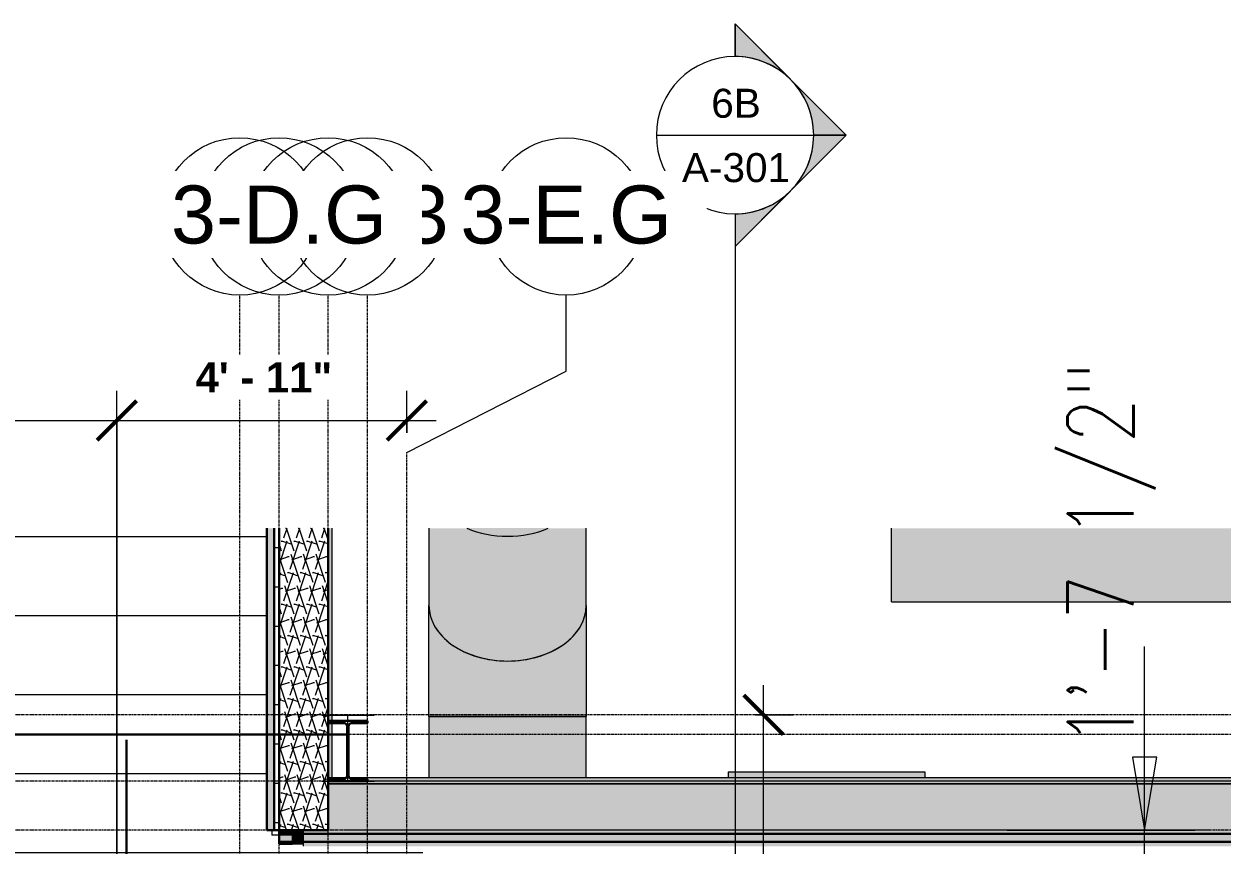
# Model space of a CAD drawing. Header units: inches. Extents: x 22781 to 29398, y -22943 to -22206.
# Drawn here: x 29024.3 to 29268, y -22372.6 to -22205.5 of the extents above; entities that cross this region are included whole.
import ezdxf

# ---------------------------------------------------------------- set-up
doc = ezdxf.new("R2010")
doc.units = ezdxf.units.IN
doc.header["$MEASUREMENT"] = 0
doc.linetypes.add('Grid Line 1_2_', pattern=[0.875, 0.5, -0.125, 0.125, -0.125])
doc.linetypes.add('IMPORT-DASHED _3_', pattern=[0.187, 0.125, -0.062])
for name, color, linetype, lineweight in [('06A -Roof_dwg', 45, 'Continuous', 9), ('10', 90, 'Continuous', 9), ('11', 90, 'Continuous', 9), ('12', 90, 'Continuous', 9), ('2', 90, 'Continuous', 9), ('4', 250, 'Continuous', 30), ('5', 90, 'IMPORT-DASHED _3_', 9), ('A-ANNO-DIMS', 211, 'Continuous', 9), ('A-ANNO-DIMS-64', 211, 'Continuous', 9), ('A-GLAZ-CWMG', 51, 'Continuous', 13), ('A-ROOF', 132, 'Continuous', 13), ('A-ROOF-PATT', 132, 'Continuous', 13), ('A-WALL', 113, 'Continuous', 13), ('A-WALL-PATT', 111, 'Continuous', 25), ('G-ANNO-SYMB', 111, 'Continuous', 9), ('I-WALL', 2, 'Continuous', 13), ('M-HVAC-DUCT', 70, 'Continuous', 13), ('S-BEAM', 12, 'Continuous', 13), ('S-COLS', 52, 'Continuous', 13), ('S-GRID', 1, 'Continuous', 9), ('S-GRID-IDEN', 1, 'Continuous', 9)]:
    doc.layers.add(name, color=color, linetype=linetype, lineweight=lineweight)
doc.styles.add('Arial_2', font='arial.ttf', dxfattribs={"height": 11.802395})
doc.styles.add('Arial_3', font='arial.ttf', dxfattribs={"height": 5.901198})
doc.styles.add('Arial_B', font='arialbd.ttf', dxfattribs={"height": 6.088537})
doc.styles.add('SIMPLEX', font='simplex_.ttf', dxfattribs={"width": 0.8, "height": 0.0875})
doc.dimstyles.new('OD_Dimension', dxfattribs={"dimscale": 12, "dimtxt": 6, "dimasz": 0.666667, "dimexe": 0.5, "dimexo": 0.333333, "dimgap": 0.333333, "dimtad": 1, "dimdec": 3, "dimrnd": 0.125, "dimzin": 1, "dimdsep": 46, "dimlunit": 4, "dimtxsty": 'Arial_B', "dimblk1": 'OBLIQUE', "dimblk2": 'OBLIQUE', "dimsah": 1, "dimcen": 0.09, "dimdle": 0.5, "dimazin": 0, "dimtfac": 1, "dimtdec": 4, "dimtix": 1, "dimtmove": 0, "dimatfit": 3, "dimfxl": 1, "dimtvp": 1, "dimtfill": 1, "dimfrac": 2, "dimtolj": 1, "dimtzin": 0, "dimlwd": 13, "dimlwe": 13, "dimarcsym": 2})
pattern_1 = [(0, (6332.484, -180.953), (0, 16.082), [])]

# ---------------------------------------------------------------- blocks, each defined once
blk = doc.blocks.new('Rectangular Mullion - Profile_Polycarbonate_Lower-1767983-Roof Low - Callout 7')
at = {"layer": 'A-GLAZ-CWMG', "lineweight": 18}
for points in [[(22784.14, -22370.3), (22786.39, -22370.3), (22786.39, -22369.8), (22784.14, -22369.8), (22784.14, -22370.24)], [(22786.39, -22371.88), (22786.39, -22370.3), (22784.14, -22370.3), (22784.14, -22371.88), (22785.79, -22371.88)], [(22785.79, -22372.3), (22786.39, -22372.3), (22786.39, -22371.88), (22784.14, -22371.88), (22784.14, -22372.3)]]:
    blk.add_hatch(color=215, dxfattribs=at).paths.add_polyline_path(points, flags=0)
at = {"layer": 'A-GLAZ-CWMG', "color": 63, "lineweight": 18}
for p, q in [((22784.14, -22369.8), (22786.39, -22369.8)), ((22784.14, -22372.3), (22786.39, -22372.3))]:
    blk.add_line(p, q, dxfattribs=at)
at = {"layer": 'A-GLAZ-CWMG', "color": 133, "lineweight": 18}
for p, q in [((22784.14, -22371.88), (22784.14, -22370.3)), ((22784.14, -22370.3), (22786.39, -22370.3)), ((22784.14, -22371.88), (22786.39, -22371.88))]:
    blk.add_line(p, q, dxfattribs=at)
blk = doc.blocks.new('Rectangular Mullion - Profile_Polycarbonate_Upper and left-1189832-Roof Low - Callout 7')
at = {"layer": 'A-GLAZ-CWMG', "lineweight": 18}
blk.add_hatch(color=215, dxfattribs=at).paths.add_polyline_path([(0, -1.21), (-2.75, -1.21), (-2.75, -0.79), (-2.5, -0.79), (-2.5, -0.85), (-2.69, -0.85), (-2.69, -1.15), (-0.06, -1.15), (-0.06, 1.22), (-2.69, 1.22), (-2.69, 0.85), (-2.5, 0.85), (-2.5, 0.79), (-2.75, 0.79), (-2.75, 1.29), (0, 1.29)], flags=0)
at = {"layer": 'A-GLAZ-CWMG', "color": 250, "lineweight": 30}
for p, q in [((-2.75, 1.29), (0, 1.29)), ((-2.75, 0.79), (-2.75, 1.29)), ((-2.5, 0.79), (-2.75, 0.79)), ((-0.06, 1.22), (-2.69, 1.22)), ((-2.69, 1.22), (-2.69, 0.85)), ((-2.69, 0.85), (-2.5, 0.85)), ((-2.5, 0.85), (-2.5, 0.79)), ((-0.06, -1.15), (-0.06, 1.22)), ((0, 1.29), (0, -1.21)), ((-2.75, -1.21), (-2.75, -0.79)), ((-2.75, -0.79), (-2.5, -0.79)), ((0, -1.21), (-2.75, -1.21)), ((-2.5, -0.85), (-2.69, -0.85)), ((-2.69, -0.85), (-2.69, -1.15)), ((-2.69, -1.15), (-0.06, -1.15)), ((-2.5, -0.79), (-2.5, -0.85))]:
    blk.add_line(p, q, dxfattribs=at)
blk = doc.blocks.new('Girt_Z - 10_D-1732176-Roof Low - Callout 7')
at = {"layer": 'S-BEAM', "lineweight": 18}
for points in [[(22994.06, -22360.13), (22994.06, -22359.55), (22791.39, -22359.55), (22791.39, -22360.13), (22855.22, -22360.13)], [(22994.06, -22360.2), (22994.06, -22360.13), (22791.39, -22360.13), (22791.39, -22360.2), (22855.22, -22360.2)]]:
    blk.add_hatch(color=123, dxfattribs=at).paths.add_polyline_path(points, flags=0)
at = {"layer": 'S-BEAM', "color": 63, "lineweight": 18}
for p, q in [((22994.06, -22359.55), (22799.39, -22359.55)), ((22994.06, -22360.13), (22791.39, -22360.13)), ((22994.06, -22360.2), (22791.39, -22360.2))]:
    blk.add_line(p, q, dxfattribs=at)
blk = doc.blocks.new('Round Elbow - 1_0 D-1571915-Roof Low - Callout 7')
at = {"layer": 'M-HVAC-DUCT', "lineweight": 18}
for points in [[(22827.89, -22309.74), (22827.89, -22308.09), (22819.63, -22308.09), (22819.89, -22308.23), (22822.42, -22309.06), (22825.11, -22309.57)], [(22827.89, -22309.74), (22830.67, -22309.57), (22833.36, -22309.06), (22835.89, -22308.23), (22836.16, -22308.09), (22827.89, -22308.09)]]:
    blk.add_hatch(color=240, dxfattribs=at).paths.add_polyline_path(points, flags=0)
at = {"layer": 'M-HVAC-DUCT', "color": 63, "lineweight": 18}
for start_param, end_param in [(4.168553, 4.712389), (4.712389, 5.256225)]:
    blk.add_ellipse((22827.89, -22298.43), major_axis=(16, 0), ratio=0.707107, start_param=start_param, end_param=end_param, dxfattribs=at)
blk = doc.blocks.new('Round Elbow - 1_0 D-V19-Roof Low - Callout 7')
at = {"layer": 'M-HVAC-DUCT', "lineweight": 18}
for points in [[(22819.14, -22346.43), (22827.89, -22346.43), (22827.89, -22335.12), (22825.11, -22334.94), (22822.42, -22334.43), (22819.89, -22333.6), (22817.61, -22332.47), (22815.63, -22331.08), (22814.03, -22329.46), (22812.86, -22327.67), (22812.13, -22325.76), (22811.89, -22323.8), (22811.89, -22346.43), (22817.61, -22346.43)], [(22827.89, -22346.43), (22843.89, -22346.43), (22843.89, -22323.8), (22843.65, -22325.77), (22842.93, -22327.67), (22841.75, -22329.46), (22840.15, -22331.08), (22838.17, -22332.47), (22835.89, -22333.6), (22833.36, -22334.43), (22830.67, -22334.94), (22827.89, -22335.12), (22827.89, -22345.18)]]:
    blk.add_hatch(color=240, dxfattribs=at).paths.add_polyline_path(points, flags=0)
at = {"layer": 'M-HVAC-DUCT', "color": 63, "lineweight": 18}
for p, q in [((22827.89, -22346.43), (22811.89, -22346.43)), ((22843.89, -22346.43), (22827.89, -22346.43))]:
    blk.add_line(p, q, dxfattribs=at)
at = {"layer": 'M-HVAC-DUCT', "color": 63, "lineweight": 18, "flags": 128}
for points in [[(22811.89, -22346.43), (22811.89, -22345.15), (22811.89, -22343.87), (22811.89, -22342.6), (22811.89, -22341.33), (22811.89, -22340.07), (22811.89, -22338.82), (22811.89, -22337.59), (22811.89, -22336.36), (22811.89, -22335.16), (22811.89, -22333.97), (22811.89, -22332.8), (22811.89, -22331.65), (22811.89, -22330.53), (22811.89, -22329.43), (22811.89, -22328.36), (22811.89, -22327.32), (22811.89, -22326.31), (22811.89, -22325.33), (22811.89, -22324.38), (22811.89, -22323.8)], [(22843.89, -22323.8), (22843.89, -22324.73), (22843.89, -22325.68), (22843.89, -22326.67), (22843.89, -22327.7), (22843.89, -22328.75), (22843.89, -22329.83), (22843.89, -22330.94), (22843.89, -22332.07), (22843.89, -22333.22), (22843.89, -22334.4), (22843.89, -22335.6), (22843.89, -22336.81), (22843.89, -22338.04), (22843.89, -22339.28), (22843.89, -22340.53), (22843.89, -22341.79), (22843.89, -22343.06), (22843.89, -22344.34), (22843.89, -22345.62), (22843.89, -22346.43)]]:
    blk.add_lwpolyline(points, dxfattribs=at)
at = {"layer": 'M-HVAC-DUCT', "color": 63, "lineweight": 18}
for start_param, end_param in [(3.141593, 4.712389), (4.712389, 6.283185)]:
    blk.add_ellipse((22827.89, -22323.8), major_axis=(16, 0), ratio=0.707107, start_param=start_param, end_param=end_param, dxfattribs=at)
blk = doc.blocks.new('06A -Roof_dwg_WCOL-1773390-Roof Low - Callout 7')
at = {"layer": '10'}
for p, q in [((5.0327, -8.9727), (5.0327, -9.0427)), ((5.1202, -8.9727), (5.1202, -9.0427)), ((5.0327, -9.0077), (5.1202, -9.0077))]:
    blk.add_line(p, q, dxfattribs=at)
blk = doc.blocks.new('06A -Roof_dwg_ARROW-1773385-Roof Low - Callout 7')
at = {"layer": '2', "flags": 128}
blk.add_lwpolyline([(-14.87457, -2.479095), (-14.87457, 2.479095), (0, 0)], close=True, dxfattribs=at)
blk = doc.blocks.new('06A -Roof_dwg-1773384-Roof Low - Callout 7')
at = {"layer": '12'}
blk.add_line((4.9676, -9.8809), (4.9676, -10.1295), dxfattribs=at)
at = {"layer": '2'}
blk.add_line((2.1958, -10.0629), (5.2111, -10.0629), dxfattribs=at)
at = {"layer": '4'}
for p, q in [((5.0945, -9.0077), (5.0945, -4.2307)), ((5.0876, -8.7147), (3.8449, -8.7147))]:
    blk.add_line(p, q, dxfattribs=at)
at = {"layer": '5', "flags": 128}
for points in [[(4.9676, -10.0654), (4.9676, -8.9165), (5.3677, -8.9165)], [(4.9676, -10.1483), (4.9676, -9.0858), (4.4858, -9.0858)]]:
    blk.add_lwpolyline(points, dxfattribs=at)
blk.add_blockref('06A -Roof_dwg_WCOL-1773390-Roof Low - Callout 7', (0, 0))
at = {"extrusion": (0, 0, -1), "xscale": 0.00651042, "yscale": 0.00651042, "zscale": -0.00651042}
blk.add_blockref('06A -Roof_dwg_ARROW-1773385-Roof Low - Callout 7', (-4.9676, -10.0629), dxfattribs=at)
at = {"layer": '11', "color": 7, "insert": (5.0781, -9.9609), "char_height": 0.0875, "width": 0.6299, "attachment_point": 1, "line_spacing_factor": 1.118713, "style": 'SIMPLEX'}
blk.add_mtext('1\'-7 1/2"', dxfattribs=at)
blk = doc.blocks.new('Section - Section Head - Filled-1526-Roof Low - Callout 7')
at = {"layer": 'G-ANNO-SYMB'}
h = blk.add_hatch(color=256, dxfattribs=at)
edge = h.paths.add_edge_path(flags=0)
edge.add_line((-0.4268, 0.1768), (-0.25, 0.3536))
edge.add_line((-0.25, 0.3536), (-0.25, 0.25))
edge.add_arc((-0.25, 0), 0.25, 90, 135)
h = blk.add_hatch(color=256, dxfattribs=at)
edge = h.paths.add_edge_path(flags=0)
edge.add_arc((-0.25, 0), 0.25, 45, 90)
edge.add_line((-0.25, 0.25), (-0.25, 0.3536))
edge.add_line((-0.25, 0.3536), (-0.0732, 0.1768))
h = blk.add_hatch(color=256, dxfattribs=at)
edge = h.paths.add_edge_path(flags=0)
edge.add_arc((-0.25, 0), 0.2503, 137.9216, 180)
edge.add_line((-0.5003, 0), (-0.6036, 0))
edge.add_line((-0.6036, 0), (-0.4358, 0.1678))
h = blk.add_hatch(color=256, dxfattribs=at)
edge = h.paths.add_edge_path(flags=0)
edge.add_line((-0.0642, 0.1678), (0.1036, 0))
edge.add_line((0.1036, 0), (0.0003, 0))
edge.add_arc((-0.25, 0), 0.2503, 0, 42.0784)
for p, q in [((-0.25, 0.3536), (-0.6036, 0)), ((-0.25, 0.3536), (-0.4268, 0.1768)), ((-0.25, 0.3536), (0.1036, 0)), ((-0.25, 0.25), (-0.25, 0.3536)), ((-0.0732, 0.1768), (-0.25, 0.3536)), ((-0.25, 0.3536), (-0.25, 0.25)), ((-0.4358, 0.1678), (-0.6036, 0)), ((0.1036, 0), (-0.0642, 0.1678)), ((-0.6036, 0), (-0.5003, 0)), ((0.0003, 0), (0.1036, 0)), ((-0.5, 0), (-0.6036, 0)), ((0, 0), (0.1036, 0))]:
    blk.add_line(p, q, dxfattribs=at)
for radius, start, end in [(0.25, 360, 180), (0.25, 90, 135), (0.25, 45, 90), (0.2503, 137.9216, 180), (0.2503, 0, 42.0784), (0.25, 180, 360)]:
    blk.add_arc((-0.25, 0), radius, start, end, dxfattribs=at)
blk = doc.blocks.new('Grid - Grid Head - Circle-14747-Roof Low - Callout 7')
at = {"layer": 'S-GRID-IDEN'}
blk.add_circle((0, 0), 0.25, dxfattribs=at)
blk = doc.blocks.new('DIMBLOCK28-Roof Low - Callout 7')
at = {"layer": 'A-ANNO-DIMS-64', "lineweight": 13}
for p, q in [((28927.33, -22477.05), (28927.33, -22280.17)), ((29043.2, -22429.05), (29043.2, -22280.17)), ((28927.33, -22286.17), (29043.2, -22286.17)), ((28927.33, -22286.17), (28927.33, -22477.05)), ((29043.2, -22286.17), (29043.2, -22429.05))]:
    blk.add_line(p, q, dxfattribs=at)
at = {"layer": 'A-ANNO-DIMS-64', "lineweight": 50}
for p, q in [((28927.33, -22286.17), (28931.33, -22282.17)), ((29043.2, -22286.17), (29047.2, -22282.17)), ((28927.33, -22286.17), (28923.33, -22290.17)), ((29043.2, -22286.17), (29039.2, -22290.17))]:
    blk.add_line(p, q, dxfattribs=at)
at = {"layer": 'A-ANNO-DIMS-64', "color": 0, "lineweight": 13, "insert": (28967.22, -22274.36), "char_height": 6.0885, "width": 43.3143, "attachment_point": 1, "line_spacing_factor": 0.938532, "style": 'Arial_B', "bg_fill": 3, "box_fill_scale": 1.25, "bg_fill_color": 0, "bg_fill_transparency": 0}
blk.add_mtext('9\' - 7 7/8"', dxfattribs=at)
blk = doc.blocks.new('_Oblique')
at = {"color": 0, "linetype": 'ByBlock', "lineweight": -2}
blk.add_line((-0.5, -0.5), (0.5, 0.5), dxfattribs=at)
blk = doc.blocks.new('DIMBLOCK29-Roof Low - Callout 7')
at = {"layer": 'A-ANNO-DIMS-64', "lineweight": 13}
for p, q in [((29043.2, -22429.05), (29043.2, -22280.17)), ((29102.2, -22288.68), (29102.2, -22280.17)), ((29043.2, -22286.17), (29108.2, -22286.17)), ((29043.2, -22286.17), (29043.2, -22429.05)), ((29102.2, -22286.17), (29102.2, -22288.68))]:
    blk.add_line(p, q, dxfattribs=at)
at = {"layer": 'A-ANNO-DIMS-64', "lineweight": 50}
for p, q in [((29043.2, -22286.17), (29047.2, -22282.17)), ((29102.2, -22286.17), (29106.2, -22282.17)), ((29043.2, -22286.17), (29039.2, -22290.17)), ((29102.2, -22286.17), (29098.2, -22290.17))]:
    blk.add_line(p, q, dxfattribs=at)
at = {"layer": 'A-ANNO-DIMS-64', "color": 0, "lineweight": 13, "insert": (29059.22, -22274.36), "char_height": 6.089, "width": 32.3429, "attachment_point": 1, "line_spacing_factor": 0.938532, "style": 'Arial_B', "bg_fill": 3, "box_fill_scale": 1.25, "bg_fill_color": 0, "bg_fill_transparency": 0}
blk.add_mtext('4\' - 11"', dxfattribs=at)
blk = doc.blocks.new('DIMBLOCK38-Roof Low - Callout 7')
at = {"layer": 'A-ANNO-DIMS-64', "lineweight": 13}
for p, q in [((29174.79, -22481.05), (29174.79, -22340.05)), ((29173.14, -22346.05), (29180.79, -22346.05)), ((29174.79, -22346.05), (29173.14, -22346.05)), ((29047.2, -22481.05), (29180.79, -22481.05)), ((29174.79, -22481.05), (29047.2, -22481.05))]:
    blk.add_line(p, q, dxfattribs=at)
at = {"layer": 'A-ANNO-DIMS-64', "lineweight": 50}
for p, q in [((29174.79, -22346.05), (29170.79, -22342.05)), ((29174.79, -22346.05), (29178.79, -22350.05)), ((29174.79, -22481.05), (29170.79, -22477.05)), ((29174.79, -22481.05), (29178.79, -22485.05))]:
    blk.add_line(p, q, dxfattribs=at)
at = {"layer": 'A-ANNO-DIMS-64', "color": 0, "lineweight": 13, "insert": (29162.99, -22427.03), "char_height": 6.089, "width": 32.3429, "attachment_point": 1, "rotation": 90, "line_spacing_factor": 0.938532, "style": 'Arial_B', "bg_fill": 3, "box_fill_scale": 1.25, "bg_fill_color": 0, "bg_fill_transparency": 0}
blk.add_mtext('11\' - 3"', dxfattribs=at)

msp = doc.modelspace()

# ---------------------------------------------------------------- hatches: boundary and pattern name
at = {"layer": 'A-ROOF-PATT', "lineweight": 9}
h = msp.add_hatch(dxfattribs=at)
h.set_pattern_fill('FP_28', color=43, style=0, pattern_type=2)
h.set_pattern_definition(pattern_1)
h.paths.add_polyline_path([(28282.2179, -22808.3028), (28352.7008, -22808.3028), (28352.7008, -22786.5528), (28353.1383, -22786.5528), (28353.1383, -22342.7403), (28994.5758, -22342.7403), (28994.5758, -22345.5528), (28355.9508, -22345.5528), (28355.9508, -22785.8028), (28356.4508, -22785.8028), (28356.4759, -22349.9544), (28358.4733, -22349.9544), (28358.6726, -22349.1553), (28359.2038, -22348.4891), (28360.0058, -22348.103), (28360.6558, -22348.103), (28360.6558, -22346.0528), (28991.7192, -22346.0528), (28991.7359, -22346.6987), (28991.5781, -22346.6987), (28991.5781, -22350.0428), (28991.7976, -22349.1553), (28992.3288, -22348.4891), (28993.1308, -22348.103), (28994.0209, -22348.103), (28994.8301, -22348.4983), (28995.3778, -22349.185), (28995.5758, -22350.0528), (28995.354, -22350.9503), (28994.8228, -22351.6165), (28994.0209, -22352.0027), (28993.1308, -22352.0027), (28992.3215, -22351.6073), (28991.7739, -22350.9206), (28991.5781, -22350.0628), (28991.5781, -22353.408), (28991.7358, -22353.408), (28991.7171, -22354.0528), (28364.4508, -22354.0528), (28364.4508, -22785.8028), (29092.7008, -22785.8028), (29092.7008, -22446.6778), (29105.4508, -22446.6778), (29105.4508, -22372.8028), (29081.1998, -22372.8028), (29081.1998, -22372.3028), (29076.2008, -22372.3028), (29076.2008, -22370.5528), (29074.7623, -22370.5528), (29074.7623, -22369.5528), (29073.7008, -22369.5528), (29073.7008, -22308.0945), (28289.7008, -22308.0945), (28289.7008, -22519.0528), (28271.4062, -22519.0528), (28271.4062, -22808.3028)], flags=0)
h.paths.add_polyline_path([(28830.201, -22740.4591), (28826.701, -22740.4591), (28826.701, -22737.3028), (28821.1151, -22737.3028), (28821.1151, -22740.4591), (28811.1151, -22740.4591), (28811.1151, -22737.3028), (28747.8573, -22737.3028), (28747.8573, -22650.9278), (28875.7323, -22650.9278), (28875.7323, -22737.3028), (28830.201, -22737.3028)], flags=0)
h.paths.add_polyline_path([(28763.5913, -22560.3653), (28713.6428, -22560.3653), (28713.6428, -22558.1153), (28713.5178, -22558.1153), (28713.5178, -22557.4903), (28711.6428, -22557.4903), (28711.6428, -22544.8653), (28713.6428, -22544.8653), (28713.6428, -22543.6209), (28713.5178, -22543.6209), (28713.5178, -22542.6097), (28713.6428, -22542.6097), (28713.6428, -22539.7403), (28713.5178, -22539.7403), (28713.5178, -22522.9903), (28713.6428, -22522.9903), (28713.6428, -22516.3653), (28788.0178, -22516.3653), (28788.0178, -22560.3653)], flags=0)
h.paths.add_polyline_path([(29011.1769, -22544.4278), (28927.3258, -22544.4278), (28927.3258, -22540.0528), (28927.2008, -22540.0528), (28927.2008, -22528.1778), (28927.3258, -22528.1778), (28927.3258, -22523.0584), (28927.2008, -22523.0584), (28927.2008, -22522.0472), (28927.3258, -22522.0472), (28927.3258, -22519.4278), (28927.2008, -22519.4278), (28927.2008, -22487.6778), (28927.3258, -22487.6778), (28927.3258, -22481.0528), (29043.2008, -22481.0528), (29043.2008, -22544.4278)], flags=0)
h.paths.add_polyline_path([(28867.8258, -22448.5528), (28838.2008, -22448.5528), (28838.2008, -22389.0528), (28926.3258, -22389.0528), (28926.3258, -22394.0528), (28926.4508, -22394.0528), (28926.4508, -22406.6778), (28926.3258, -22406.6778), (28926.3258, -22410.6722), (28926.4508, -22410.6722), (28926.4508, -22411.6834), (28926.3258, -22411.6834), (28926.3258, -22413.9278), (28926.4508, -22413.9278), (28926.4508, -22442.3028), (28926.3258, -22442.3028), (28926.3258, -22448.5528), (28867.9391, -22448.5528)], flags=0)
h.paths.add_polyline_path([(28629.3412, -22448.5524), (28623.5137, -22448.5524), (28623.5137, -22389.0524), (28711.6387, -22389.0524), (28711.6387, -22394.0524), (28711.7637, -22394.0524), (28711.7637, -22406.6774), (28711.6387, -22406.6774), (28711.6387, -22410.6718), (28711.7637, -22410.6718), (28711.7637, -22411.683), (28711.6387, -22411.683), (28711.6387, -22413.9274), (28711.7637, -22413.9274), (28711.7637, -22442.3024), (28711.6387, -22442.3024), (28711.6387, -22448.5524), (28646.6974, -22448.5524)], flags=0)
h.paths.add_polyline_path([(29076.2633, -22372.2403), (29078.8883, -22372.2403), (29078.8883, -22371.9401), (29078.7008, -22371.9401), (29078.7008, -22371.8776), (29076.2633, -22371.8776)], flags=0)
h.paths.add_polyline_path([(28993.5758, -22351.8478), (28994.4733, -22351.6073), (28995.1383, -22350.9206), (28995.3708, -22350.0528), (28995.1303, -22349.1553), (28994.4392, -22348.4891), (28993.5758, -22348.2578), (28992.6783, -22348.4983), (28992.0133, -22349.185), (28991.7808, -22350.0528), (28992.0213, -22350.9503), (28992.7125, -22351.6165), (28993.1308, -22351.7286)], flags=0)
h.paths.add_polyline_path([(28360.0058, -22349.9544), (28360.6558, -22349.9544), (28360.6558, -22348.3127), (28360.4508, -22348.2578), (28359.5533, -22348.4983), (28358.8883, -22349.185), (28358.6822, -22349.9544), (28359.5533, -22349.9544)], flags=0)
h = msp.add_hatch(dxfattribs=at)
h.set_pattern_fill('FP_28', color=43, style=0, pattern_type=2)
h.set_pattern_definition(pattern_1)
h.paths.add_polyline_path([(29076.626, -22371.8776), (29078.9508, -22371.8776), (29078.9508, -22370.5528), (29076.2633, -22370.5528), (29076.2633, -22371.8776)], flags=0)
at = {"layer": 'A-WALL', "lineweight": 5}
for color, points in [(50, [(29075.2008, -22369.5528), (29075.2008, -22308.0945), (29073.7008, -22308.0945), (29073.7008, -22369.5528)]), (31, [(29115.3139, -22371.8776), (29288.8756, -22371.8776), (29288.8756, -22370.3028), (29081.1998, -22370.3028), (29081.1998, -22371.8776), (29086.2008, -22371.8776)])]:
    msp.add_hatch(color=color, dxfattribs=at).paths.add_polyline_path(points, flags=0)
h = msp.add_hatch(color=31, dxfattribs=at)
h.paths.add_polyline_path([(29288.8756, -22372.8028), (29288.8756, -22371.8776), (29081.1998, -22371.8776), (29081.1998, -22372.8028), (29150.0262, -22372.8028)], flags=0)
h.paths.add_polyline_path([(29150.0262, -22370.3028), (29288.8756, -22370.3028), (29288.8756, -22360.1977), (29086.2008, -22360.1977), (29086.2008, -22369.5528), (29081.1998, -22369.5528), (29081.1998, -22370.3028), (29115.3139, -22370.3028)], flags=0)
h.paths.add_polyline_path([(29150.0262, -22359.5529), (29288.8756, -22359.5529), (29288.8756, -22358.8028), (29090.5007, -22358.8028), (29090.5479, -22358.9167), (29091.0368, -22359.1192), (29094.2008, -22359.1192), (29094.2008, -22359.5529), (29132.6701, -22359.5529)], flags=0)
h.paths.add_polyline_path([(29089.3649, -22359.1192), (29089.8538, -22358.9167), (29089.901, -22358.8028), (29086.2008, -22358.8028), (29086.2008, -22359.1192)], flags=0)
at = {"layer": 'A-WALL', "lineweight": 30, "transparency": 33554649}
msp.add_hatch(color=121, dxfattribs=at).paths.add_polyline_path([(29115.3139, -22371.8776), (29288.8756, -22371.8776), (29288.8756, -22370.3028), (29076.2633, -22370.3028), (29076.2633, -22371.8776), (29080.6016, -22371.8776)], flags=0)
at = {"layer": 'A-WALL-PATT', "lineweight": 9}
h = msp.add_hatch(dxfattribs=at)
h.set_pattern_fill('FP_31', color=55, style=0, pattern_type=2)
h.set_pattern_definition([(0, (6294.811, 0), (0, 8), []), (90, (6294.811, 0), (-8, 5e-16), [])])
h.paths.add_polyline_path([(29076.2008, -22369.5528), (29076.2008, -22308.0945), (29075.2008, -22308.0945), (29075.2008, -22369.5528)], flags=0)
h = msp.add_hatch(dxfattribs=at)
h.set_pattern_fill('FP_30', color=55, style=0, pattern_type=2)
h.set_pattern_definition([(161.57, (6295.131, 0.32), (-2.560496185, -0.000537386), [0, -18.214, 2.022, 0]), (18.43, (6294.491, 0.32), (-2.560496185, 0.000537386), [0, -18.214, 2.022, 0]), (108.43, (6295.131, 0.32), (1.27922091, -6.400876726), [6.07, -14.166]), (71.57, (6294.491, 0.32), (1.27922091, 6.400876726), [6.07, -14.166])])
h.paths.add_polyline_path([(29076.2008, -22369.5528), (29086.2008, -22369.5528), (29086.2008, -22308.0945), (29076.2008, -22308.0945)], flags=0)
at = {"layer": 'I-WALL', "lineweight": 5}
h = msp.add_hatch(color=31, dxfattribs=at)
h.paths.add_polyline_path([(29086.9498, -22358.8028), (29086.9498, -22347.7364), (29086.2008, -22347.7364), (29086.2008, -22358.8028)], flags=0)
h.paths.add_polyline_path([(29086.2008, -22347.3028), (29086.9498, -22347.3028), (29086.9498, -22308.0945), (29086.2008, -22308.0945), (29086.2008, -22343.4155)], flags=0)
at = {"layer": 'M-HVAC-DUCT', "lineweight": 5}
for color, points in [(1, [(29122.7008, -22335.1166), (29122.7008, -22309.7414), (29119.9225, -22309.5696), (29117.2285, -22309.0591), (29114.7008, -22308.2257), (29114.4359, -22308.0945), (29106.7008, -22308.0945), (29106.7008, -22323.8029), (29106.9439, -22325.7675), (29107.6657, -22327.6724), (29108.8444, -22329.4597), (29110.4441, -22331.0752), (29112.4162, -22332.4697), (29114.7008, -22333.6008), (29117.2285, -22334.4343), (29119.9225, -22334.9447), (29120.4053, -22334.9746)]), (1, [(29122.7008, -22335.1166), (29125.4792, -22334.9447), (29128.1731, -22334.4343), (29130.7008, -22333.6008), (29132.9854, -22332.4697), (29134.9575, -22331.0752), (29136.5572, -22329.4597), (29137.7359, -22327.6724), (29138.4593, -22325.755), (29138.7008, -22323.8029), (29138.7008, -22308.0945), (29130.9657, -22308.0945), (29130.7008, -22308.2257), (29128.1731, -22309.0591), (29125.4792, -22309.5696), (29122.7008, -22309.7414), (29122.7008, -22334.9447)]), (1, [(29288.8756, -22323.0528), (29288.8756, -22308.0945), (29200.804, -22308.0945), (29200.804, -22323.0528)]), (1, [(29114.952, -22358.8028), (29122.7008, -22358.8028), (29122.7008, -22346.4303), (29106.7008, -22346.4303), (29106.725, -22358.8028), (29114.7008, -22358.8028)]), (1, [(29122.7008, -22358.8028), (29138.7008, -22358.8028), (29138.7008, -22346.4303), (29122.7008, -22346.4303), (29122.7008, -22352.2458)]), (252, [(29207.5758, -22358.8028), (29207.5758, -22357.6577), (29167.5758, -22357.6577), (29167.5758, -22358.8028)])]:
    msp.add_hatch(color=color, dxfattribs=at).paths.add_polyline_path(points, flags=0)
at = {"layer": 'S-COLS', "lineweight": 9}
h = msp.add_hatch(dxfattribs=at)
h.set_pattern_fill('FP_29', color=55, style=0, pattern_type=2)
h.set_pattern_definition([(45, (6294.811, 0), (-6.3356768, 6.3356768), []), (45, (6294.811, 9.6), (-6.3356768, 6.3356768), [])])
h.paths.add_polyline_path([(29086.2008, -22359.5528), (29094.2008, -22359.5528), (29094.2008, -22359.1192), (29091.0368, -22359.1192), (29090.5479, -22358.9167), (29090.3454, -22358.4278), (29090.3454, -22348.4278), (29090.5479, -22347.9389), (29091.0368, -22347.7364), (29094.2008, -22347.7364), (29094.2008, -22347.3028), (29086.2008, -22347.3028), (29086.2008, -22347.7364), (29089.3649, -22347.7364), (29089.8538, -22347.9389), (29090.0563, -22348.4278), (29090.0563, -22358.4278), (29089.8538, -22358.9167), (29089.3649, -22359.1192), (29086.2008, -22359.1192)], flags=0)

# ---------------------------------------------------------------- linework, layer by layer
at = {"layer": 'A-ROOF', "color": 63, "lineweight": 18}
for p in [(29074.7623, -22369.5528), (29076.2008, -22370.5528)]:
    msp.add_line(p, (29074.7623, -22370.5528), dxfattribs=at)
at = {"layer": 'A-ROOF', "color": 133, "lineweight": 18}
msp.add_line((29078.9508, -22370.5528), (29076.2633, -22370.5528), dxfattribs=at)
at = {"layer": 'A-WALL', "color": 250, "lineweight": 30}
for p, q in [((29073.7008, -22308.0945), (29073.7008, -22369.5528)), ((29075.2008, -22308.0945), (29075.2008, -22369.5528)), ((29076.2008, -22308.0945), (29076.2008, -22369.5528)), ((29086.2008, -22369.5528), (29086.2008, -22308.0945)), ((29073.7008, -22369.5528), (29086.2008, -22369.5528)), ((29288.8756, -22370.3028), (29076.2633, -22370.3028)), ((29076.2633, -22370.3028), (29076.2633, -22371.8776)), ((29076.2633, -22371.8776), (29288.8756, -22371.8776))]:
    msp.add_line(p, q, dxfattribs=at)
at = {"layer": 'A-WALL', "color": 63, "lineweight": 18}
for p, q in [((29086.2008, -22358.8028), (29089.901, -22358.8028)), ((29090.5007, -22358.8028), (29288.8756, -22358.8028))]:
    msp.add_line(p, q, dxfattribs=at)
at = {"layer": 'A-WALL', "color": 133, "lineweight": 18}
msp.add_line((29081.1998, -22372.8028), (29081.1998, -22369.5528), dxfattribs=at)
at = {"layer": 'G-ANNO-SYMB'}
for p, q in [((29152.9662, -22228.1477), (29184.9662, -22228.1477)), ((29168.9662, -22244.1477), (29168.9662, -22937.2232))]:
    msp.add_line(p, q, dxfattribs=at)
at = {"layer": 'I-WALL', "color": 63, "lineweight": 18}
for p, q in [((29086.9498, -22308.0945), (29086.9498, -22347.3028)), ((29086.9498, -22347.7364), (29086.9498, -22358.8028))]:
    msp.add_line(p, q, dxfattribs=at)
at = {"layer": 'M-HVAC-DUCT', "color": 63, "lineweight": 18}
for p, q in [((29106.7008, -22308.0945), (29106.7008, -22323.8029)), ((29138.7008, -22323.8029), (29138.7008, -22308.0945)), ((29200.804, -22323.0528), (29200.804, -22308.0991)), ((29200.804, -22323.0528), (29288.8756, -22323.0528)), ((29106.7008, -22346.4303), (29106.7008, -22358.8028)), ((29106.7008, -22346.4303), (29138.7008, -22346.4303)), ((29138.7008, -22358.8028), (29138.7008, -22346.4303)), ((29167.5758, -22357.6577), (29207.5758, -22357.6577)), ((29167.5758, -22357.6577), (29167.5758, -22358.8028)), ((29207.5758, -22357.6577), (29207.5758, -22358.8028))]:
    msp.add_line(p, q, dxfattribs=at)
for centre, start_param, end_param in [((29122.7008, -22298.4277), 4.16855329, 4.71238898), ((29122.7008, -22298.4277), 4.71238898, 5.25622467), ((29122.7008, -22323.8029), 3.14159265, 4.71238898), ((29122.7008, -22323.8029), 4.71238898, 6.28318531)]:
    msp.add_ellipse(centre, major_axis=(16, 0), ratio=0.70710678, start_param=start_param, end_param=end_param, dxfattribs=at)
at = {"layer": 'S-COLS', "color": 250, "lineweight": 30}
for p, q in [((29094.2008, -22347.3028), (29086.2008, -22347.3028)), ((29086.2008, -22347.3028), (29086.2008, -22347.7364)), ((29094.2008, -22347.7364), (29094.2008, -22347.3028)), ((29086.2008, -22347.7364), (29089.3649, -22347.7364)), ((29090.0563, -22348.4278), (29090.0563, -22358.4278)), ((29090.3454, -22358.4278), (29090.3454, -22348.4278)), ((29091.0368, -22347.7364), (29094.2008, -22347.7364)), ((29089.3649, -22359.1192), (29086.2008, -22359.1192)), ((29086.2008, -22359.1192), (29086.2008, -22359.5528)), ((29086.2008, -22359.5528), (29094.2008, -22359.5528)), ((29094.2008, -22359.1192), (29091.0368, -22359.1192)), ((29094.2008, -22359.5528), (29094.2008, -22359.1192))]:
    msp.add_line(p, q, dxfattribs=at)
for centre, start, end in [((29089.3649, -22348.4278), 0, 90), ((29091.0368, -22348.4278), 90, 180), ((29089.3649, -22358.4278), 270, 0), ((29091.0368, -22358.4278), 180, 270)]:
    msp.add_arc(centre, 0.6914, start, end, dxfattribs=at)
at = {"layer": 'S-GRID', "linetype": 'Grid Line 1_2_'}
for p, q in [((29068.2008, -22878.2166), (29068.2008, -22260.6758)), ((29076.2008, -22878.2166), (29076.2008, -22260.6758)), ((29076.2008, -22878.2166), (29076.2008, -22260.6758)), ((29086.2008, -22878.2166), (29086.2008, -22260.6758)), ((29094.2008, -22878.2166), (29094.2008, -22260.6758)), ((29094.2008, -22878.2166), (29094.2008, -22260.6758)), ((29102.2008, -22878.2166), (29102.2008, -22292.6758)), ((29353.3396, -22346.0528), (28145.6334, -22346.0528)), ((29353.3396, -22350.0528), (28145.6334, -22350.0528)), ((29353.3396, -22359.5528), (28113.6334, -22359.5528)), ((29353.3396, -22359.5528), (28113.6334, -22359.5528)), ((29353.3396, -22369.5528), (28145.6334, -22369.5528))]:
    msp.add_line(p, q, dxfattribs=at)
at = {"layer": 'S-GRID'}
for p, q in [((29134.6288, -22276.1282), (29134.6288, -22260.6758)), ((29102.2008, -22292.6758), (29134.6288, -22276.1282))]:
    msp.add_line(p, q, dxfattribs=at)

# ---------------------------------------------------------------- block references
at = {"layer": '06A -Roof_dwg', "color": 90, "xscale": 153.6002126401438, "yscale": 153.6002126401438, "zscale": 153.6002126401438, "rotation": 89.99999999999991}
msp.add_blockref('06A -Roof_dwg-1773384-Roof Low - Callout 7', (27706.6208, -23132.5749), dxfattribs=at)
at = {"layer": 'A-GLAZ-CWMG', "color": 63, "lineweight": 18, "extrusion": (0, 0, -1)}
msp.add_blockref('Rectangular Mullion - Profile_Polycarbonate_Upper and left-1189832-Roof Low - Callout 7', (-29076.2008, -22371.0902), dxfattribs=at)
at = {"layer": 'A-GLAZ-CWMG', "color": 63, "lineweight": 18}
msp.add_blockref('Rectangular Mullion - Profile_Polycarbonate_Lower-1767983-Roof Low - Callout 7', (6294.8106, 0), dxfattribs=at)
at = {"layer": 'G-ANNO-SYMB', "xscale": 63.99999999999997, "yscale": 63.99999999999997, "zscale": 63.99999999999997, "rotation": 269.9999999999996}
msp.add_blockref('Section - Section Head - Filled-1526-Roof Low - Callout 7', (29168.9662, -22244.1477), dxfattribs=at)
at = {"layer": 'M-HVAC-DUCT', "color": 63, "lineweight": 18}
for name in ['Round Elbow - 1_0 D-1571915-Roof Low - Callout 7', 'Round Elbow - 1_0 D-V19-Roof Low - Callout 7']:
    msp.add_blockref(name, (6294.8106, 0), dxfattribs=at)
at = {"layer": 'S-BEAM', "color": 63, "lineweight": 18}
msp.add_blockref('Girt_Z - 10_D-1732176-Roof Low - Callout 7', (6294.8106, 0), dxfattribs=at)
at = {"layer": 'S-GRID-IDEN', "xscale": 63.99999999999997, "yscale": 63.99999999999997, "zscale": 63.99999999999997}
msp.add_blockref('Grid - Grid Head - Circle-14747-Roof Low - Callout 7', (29134.6288, -22244.6758), dxfattribs=at)

# ---------------------------------------------------------------- texts
at = {"layer": 'G-ANNO-SYMB', "char_height": 5.9012, "attachment_point": 2, "line_spacing_factor": 0.938532, "style": 'Arial_3'}
for s, insert, width in [('6B', (29169.1711, -22218.7016), 12.024), ('A-301', (29169.1711, -22231.7924), 26.208)]:
    msp.add_mtext(s, dxfattribs=dict(at, insert=insert, width=width))

# ---------------------------------------------------------------- next in the draw order: texts
at = {"layer": 'S-GRID-IDEN', "insert": (29134.6257, -22238.3845), "char_height": 11.8024, "width": 51.264, "attachment_point": 2, "line_spacing_factor": 0.938532, "style": 'Arial_2', "bg_fill": 3, "box_fill_scale": 1.25, "bg_fill_color": 0, "bg_fill_transparency": 0}
msp.add_mtext('3-E.G', dxfattribs=at)

# ---------------------------------------------------------------- next in the draw order: dimensions: what is measured, and where the dimension line sits
at = {"layer": 'A-ANNO-DIMS', "lineweight": 13}
dim = msp.add_linear_dim(base=(29043.2008, -22286.1676), p1=(28927.3258, -22481.0528), p2=(29043.2008, -22433.0528), dimstyle='OD_Dimension', override={"dimpost": '<>', "dimfxl": 125.423346}, dxfattribs=at)
dim.commit()
dim.dimension.update_dxf_attribs({"geometry": 'DIMBLOCK28-Roof Low - Callout 7', "text_midpoint": (28985.2633, -22279.0174)})

# ---------------------------------------------------------------- next in the draw order: block references
at = {"layer": 'S-GRID-IDEN', "xscale": 63.99999999999997, "yscale": 63.99999999999997, "zscale": 63.99999999999997}
msp.add_blockref('Grid - Grid Head - Circle-14747-Roof Low - Callout 7', (29094.2008, -22244.6758), dxfattribs=at)

# ---------------------------------------------------------------- next in the draw order: dimensions: what is measured, and where the dimension line sits
at = {"layer": 'A-ANNO-DIMS', "lineweight": 13}
dim = msp.add_linear_dim(base=(29102.2008, -22286.1676), p1=(29043.2008, -22433.0528), p2=(29102.2008, -22292.6758), dimstyle='OD_Dimension', override={"dimpost": '<>', "dimfxl": 152.271845}, dxfattribs=at)
dim.commit()
dim.dimension.update_dxf_attribs({"geometry": 'DIMBLOCK29-Roof Low - Callout 7', "text_midpoint": (29072.7008, -22279.1109)})

# ---------------------------------------------------------------- next in the draw order: texts
at = {"layer": 'S-GRID-IDEN', "insert": (29094.1977, -22238.3845), "char_height": 11.8024, "width": 30.528, "attachment_point": 2, "line_spacing_factor": 0.938532, "style": 'Arial_2', "bg_fill": 3, "box_fill_scale": 1.25, "bg_fill_color": 0, "bg_fill_transparency": 0}
msp.add_mtext('3-E', dxfattribs=at)

# ---------------------------------------------------------------- next in the draw order: dimensions: what is measured, and where the dimension line sits
at = {"layer": 'A-ANNO-DIMS', "lineweight": 13}
dim = msp.add_linear_dim(base=(29174.7925, -22346.0528), p1=(29043.2008, -22481.0528), p2=(29169.1357, -22346.0528), angle=90, dimstyle='OD_Dimension', override={"dimpost": '<>', "dimfxl": 184.6201}, dxfattribs=at)
dim.commit()
dim.dimension.update_dxf_attribs({"geometry": 'DIMBLOCK38-Roof Low - Callout 7', "text_midpoint": (29167.6839, -22413.5528)})

# ---------------------------------------------------------------- next in the draw order: block references
at = {"layer": 'S-GRID-IDEN', "xscale": 63.99999999999997, "yscale": 63.99999999999997, "zscale": 63.99999999999997}
msp.add_blockref('Grid - Grid Head - Circle-14747-Roof Low - Callout 7', (29086.2008, -22244.6758), dxfattribs=at)

# ---------------------------------------------------------------- next in the draw order: texts
at = {"layer": 'S-GRID-IDEN', "insert": (29086.1977, -22238.3845), "char_height": 11.8024, "width": 39.312, "attachment_point": 2, "line_spacing_factor": 0.938532, "style": 'Arial_2', "bg_fill": 3, "box_fill_scale": 1.25, "bg_fill_color": 0, "bg_fill_transparency": 0}
msp.add_mtext('1-13', dxfattribs=at)

# ---------------------------------------------------------------- next in the draw order: block references
at = {"layer": 'S-GRID-IDEN', "xscale": 63.99999999999997, "yscale": 63.99999999999997, "zscale": 63.99999999999997}
msp.add_blockref('Grid - Grid Head - Circle-14747-Roof Low - Callout 7', (29076.2008, -22244.6758), dxfattribs=at)

# ---------------------------------------------------------------- next in the draw order: texts
at = {"layer": 'S-GRID-IDEN', "insert": (29076.1977, -22238.3845), "char_height": 11.8024, "width": 60.048, "attachment_point": 2, "line_spacing_factor": 0.938532, "style": 'Arial_2', "bg_fill": 3, "box_fill_scale": 1.25, "bg_fill_color": 0, "bg_fill_transparency": 0}
msp.add_mtext('1-13.G', dxfattribs=at)

# ---------------------------------------------------------------- next in the draw order: block references
at = {"layer": 'S-GRID-IDEN', "xscale": 63.99999999999997, "yscale": 63.99999999999997, "zscale": 63.99999999999997}
msp.add_blockref('Grid - Grid Head - Circle-14747-Roof Low - Callout 7', (29094.2008, -22244.6758), dxfattribs=at)

# ---------------------------------------------------------------- next in the draw order: texts
at = {"layer": 'S-GRID-IDEN', "insert": (29094.1977, -22238.3845), "char_height": 11.8024, "width": 39.312, "attachment_point": 2, "line_spacing_factor": 0.938532, "style": 'Arial_2', "bg_fill": 3, "box_fill_scale": 1.25, "bg_fill_color": 0, "bg_fill_transparency": 0}
msp.add_mtext('2-13', dxfattribs=at)

# ---------------------------------------------------------------- next in the draw order: block references
at = {"layer": 'S-GRID-IDEN', "xscale": 63.99999999999997, "yscale": 63.99999999999997, "zscale": 63.99999999999997}
msp.add_blockref('Grid - Grid Head - Circle-14747-Roof Low - Callout 7', (29068.2008, -22244.6758), dxfattribs=at)

# ---------------------------------------------------------------- next in the draw order: texts
at = {"layer": 'S-GRID-IDEN', "insert": (29068.1977, -22238.3845), "char_height": 11.8024, "width": 31.536, "attachment_point": 2, "line_spacing_factor": 0.938532, "style": 'Arial_2', "bg_fill": 3, "box_fill_scale": 1.25, "bg_fill_color": 0, "bg_fill_transparency": 0}
msp.add_mtext('3-D', dxfattribs=at)

# ---------------------------------------------------------------- next in the draw order: block references
at = {"layer": 'S-GRID-IDEN', "xscale": 63.99999999999997, "yscale": 63.99999999999997, "zscale": 63.99999999999997}
msp.add_blockref('Grid - Grid Head - Circle-14747-Roof Low - Callout 7', (29076.2008, -22244.6758), dxfattribs=at)

# ---------------------------------------------------------------- next in the draw order: texts
at = {"layer": 'S-GRID-IDEN', "insert": (29076.1977, -22238.3845), "char_height": 11.8024, "width": 52.272, "attachment_point": 2, "line_spacing_factor": 0.938532, "style": 'Arial_2', "bg_fill": 3, "box_fill_scale": 1.25, "bg_fill_color": 0, "bg_fill_transparency": 0}
msp.add_mtext('3-D.G', dxfattribs=at)

doc.saveas('drawing.dxf')
